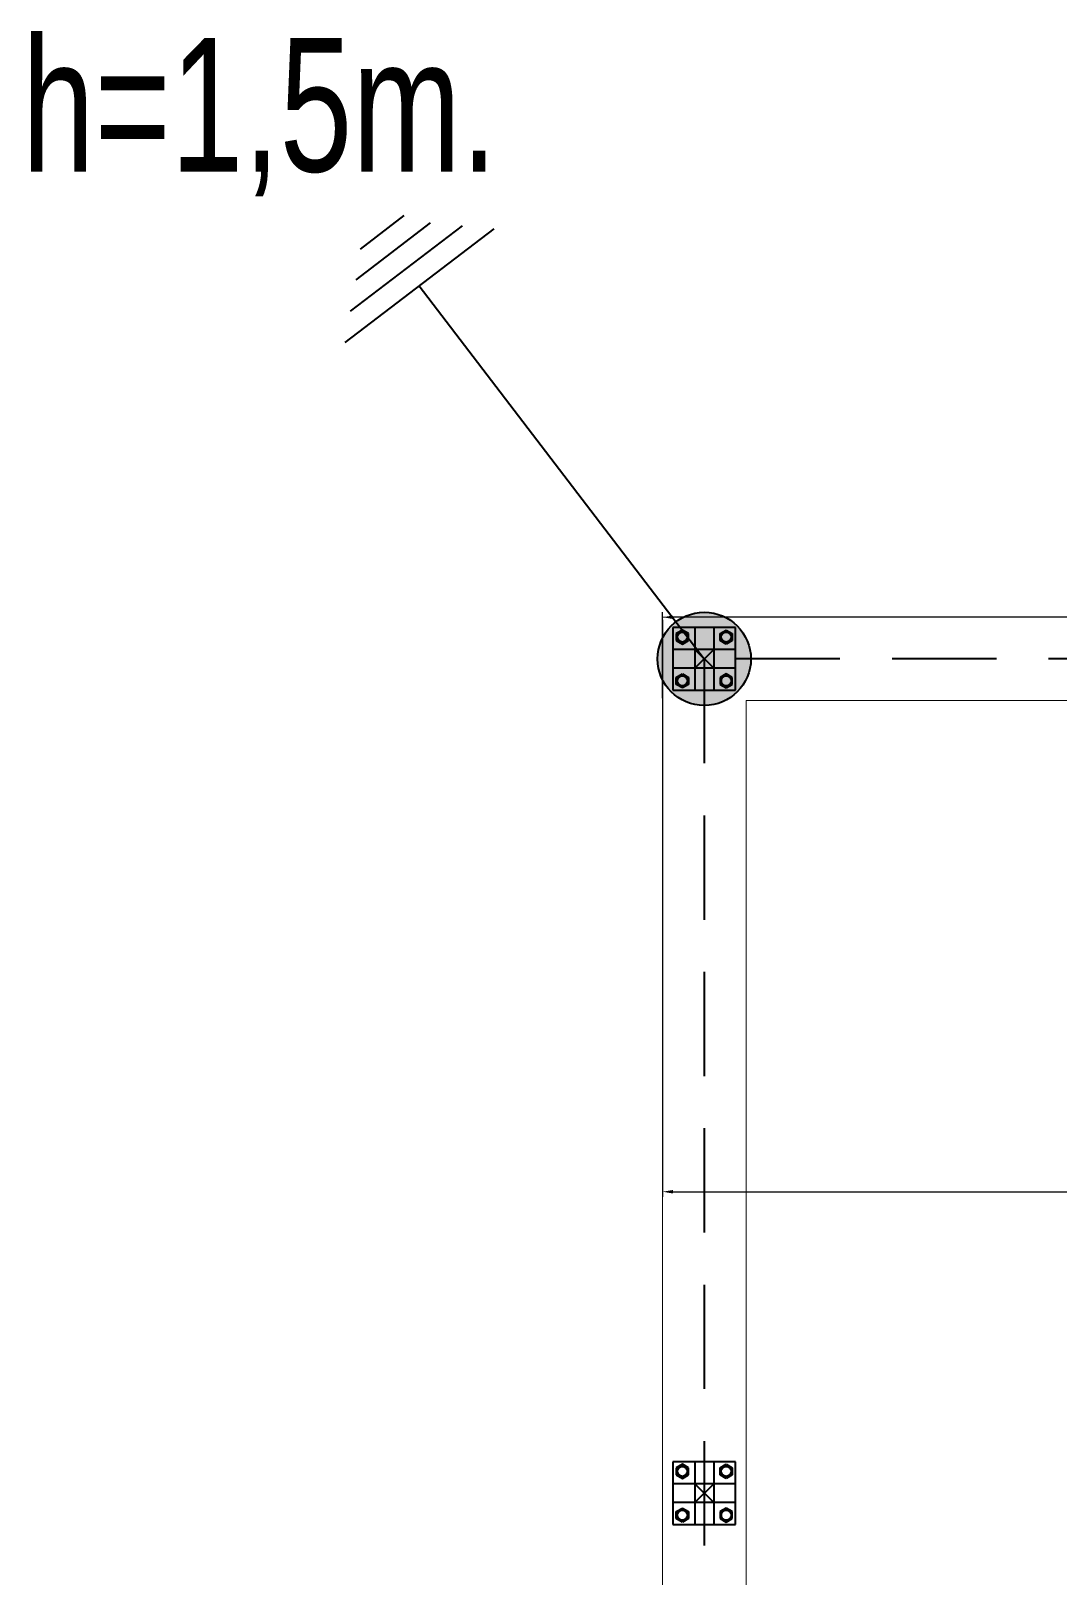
# Model space of a CAD drawing. Header units: millimetres. Extents: x -4521 to 20262, y 301 to 3092.
# Drawn here: x -801.8 to -555.5, y 1289.4 to 1660 of the extents above; entities that cross this region are included whole.
import ezdxf

# ---------------------------------------------------------------- set-up
doc = ezdxf.new("R2010")
doc.units = ezdxf.units.MM
doc.linetypes.add('DASHED', pattern=[0.75, 0.5, -0.25])
for name, color, linetype, lineweight in [('Mimari Plan', 70, 'Continuous', 20), ('Topraklama', 3, 'DASHED', 40), ('topraklama_ek', 6, 'Continuous', 40), ('topraklamaa', 3, 'Continuous', 40), ('u_genel', 4, 'Continuous', 25)]:
    doc.layers.add(name, color=color, linetype=linetype, lineweight=lineweight)
doc.styles.add('SELFCAD', font='arial.ttf', dxfattribs={"width": 0.7})
doc.styles.get("Standard").update_dxf_attribs({"font": 'arial.ttf'})
doc.dimstyles.new('ISO-25', dxfattribs={"dimtxt": 2.5, "dimasz": 2.5, "dimexe": 1.25, "dimexo": 0.625, "dimtad": 1, "dimtxsty": 'Standard', "dimcen": 2.5, "dimadec": 0, "dimazin": 0, "dimtfac": 1, "dimtmove": 0, "dimatfit": 3, "dimfxl": 1, "dimarcsym": 0})

# ---------------------------------------------------------------- blocks, each defined once
blk = doc.blocks.new('BAĞLANTI ELEMANI')
at = {"layer": 'topraklama_ek', "color": 2, "linetype": 'Continuous', "ltscale": 0.4}
for p, q in [((15, 15), (-15, 15)), ((-15, 15), (-15, -15)), ((-4.5, 15), (-4.5, -15)), ((4.5, 15), (4.5, -15)), ((15, -15), (15, 15)), ((-13.87, 10.5), (-12.18, 13.42)), ((-12.18, 7.58), (-13.87, 10.5)), ((-13.35, 10.5), (-11.92, 12.97)), ((-11.92, 8.03), (-13.35, 10.5)), ((-12.18, 13.42), (-8.82, 13.42)), ((-8.82, 7.58), (-12.18, 7.58)), ((-11.92, 12.97), (-9.08, 12.97)), ((-9.08, 8.03), (-11.92, 8.03)), ((-9.08, 12.97), (-7.65, 10.5)), ((-7.65, 10.5), (-9.08, 8.03)), ((-8.82, 13.42), (-7.13, 10.5)), ((-7.13, 10.5), (-8.82, 7.58)), ((8.82, 13.42), (7.13, 10.5)), ((7.13, 10.5), (8.82, 7.58)), ((9.08, 12.97), (7.65, 10.5)), ((7.65, 10.5), (9.08, 8.03)), ((12.18, 13.42), (8.82, 13.42)), ((8.82, 7.58), (12.18, 7.58)), ((11.92, 12.97), (9.08, 12.97)), ((9.08, 8.03), (11.92, 8.03)), ((13.35, 10.5), (11.92, 12.97)), ((11.92, 8.03), (13.35, 10.5)), ((13.87, 10.5), (12.18, 13.42)), ((12.18, 7.58), (13.87, 10.5)), ((-15, 4.5), (15, 4.5)), ((-4.5, -4.5), (4.5, 4.5)), ((4.5, -4.5), (-4.5, 4.5)), ((-15, -4.5), (15, -4.5)), ((-12.18, -7.58), (-13.87, -10.5)), ((-13.87, -10.5), (-12.18, -13.42)), ((-11.92, -8.03), (-13.35, -10.5)), ((-13.35, -10.5), (-11.92, -12.97)), ((-8.82, -7.58), (-12.18, -7.58)), ((-12.18, -13.42), (-8.82, -13.42)), ((-9.08, -8.03), (-11.92, -8.03)), ((-11.92, -12.97), (-9.08, -12.97)), ((-7.65, -10.5), (-9.08, -8.03)), ((-9.08, -12.97), (-7.65, -10.5)), ((-7.13, -10.5), (-8.82, -7.58)), ((-8.82, -13.42), (-7.13, -10.5)), ((7.13, -10.5), (8.82, -7.58)), ((8.82, -13.42), (7.13, -10.5)), ((7.65, -10.5), (9.08, -8.03)), ((9.08, -12.97), (7.65, -10.5)), ((8.82, -7.58), (12.18, -7.58)), ((12.18, -13.42), (8.82, -13.42)), ((9.08, -8.03), (11.92, -8.03)), ((11.92, -12.97), (9.08, -12.97)), ((11.92, -8.03), (13.35, -10.5)), ((13.35, -10.5), (11.92, -12.97)), ((12.18, -7.58), (13.87, -10.5)), ((13.87, -10.5), (12.18, -13.42)), ((-15, -15), (15, -15))]:
    blk.add_line(p, q, dxfattribs=at)
for centre in [(-10.5, 10.5), (10.5, 10.5), (-10.5, -10.5), (10.5, -10.5)]:
    blk.add_circle(centre, 2.4, dxfattribs=at)
blk = doc.blocks.new('toprak_cubuk')
at = {"layer": 'Topraklama', "linetype": 'Continuous', "ltscale": 13}
h = blk.add_hatch(color=1, dxfattribs=at)
h.paths.add_polyline_path([(0, -44.7), (0, 0), (0, 44.7, -1)])
h.paths.add_polyline_path([(0, 44.7), (0, 0), (0, -44.7, -1)])
at = {"layer": 'Topraklama', "color": 1, "linetype": 'Continuous', "ltscale": 13}
for p, q in [((0, -450.2), (0, 0)), ((-90, -450.2), (90, -450.2)), ((-90, -450.2), (90, -450.2)), ((-67.5, -471), (67.5, -471)), ((-67.5, -471), (67.5, -471)), ((-45, -491.8), (45, -491.8)), ((-45, -491.8), (45, -491.8)), ((-29, -512.6), (23.9, -512.6))]:
    blk.add_line(p, q, dxfattribs=at)
blk.add_circle((0, 0), 44.7, dxfattribs=at)
blk = doc.blocks.new('*D61')
at = {"color": 0, "lineweight": -2, "transparency": 16777216}
for p, q in [((-650.48, 1518.82), (-650.48, 1380.48)), ((249.52, 1518.82), (249.52, 1380.48)), ((-647.98, 1381.73), (247.02, 1381.73))]:
    blk.add_line(p, q, dxfattribs=at)
at = {"color": 0, "transparency": 16777216}
for points in [[(-647.98, 1382.14), (-647.98, 1381.31), (-650.48, 1381.73)], [(247.02, 1382.14), (247.02, 1381.31), (249.52, 1381.73)]]:
    blk.add_solid(points, dxfattribs=at)
at = {"layer": 'Defpoints', "color": 0, "transparency": 16777216}
for p in [(-650.48, 1519.45), (249.52, 1519.45), (249.52, 1381.73)]:
    blk.add_point(p, dxfattribs=at)
at = {"color": 0, "transparency": 16777216, "insert": (-200.48, 1383.63), "char_height": 2.5, "attachment_point": 5}
blk.add_mtext('900', dxfattribs=at)
blk = doc.blocks.new('*D63')
at = {"layer": 'Defpoints', "color": 0, "transparency": 16777216}
for p in [(-650.48, 1519.45), (-650.48, 1499.45), (-260.48, 1499.45)]:
    blk.add_point(p, dxfattribs=at)
at = {"layer": 'topraklamaa', "color": 0, "lineweight": -2, "transparency": 16777216}
for p, q in [((-650.48, 1500.07), (-650.48, 1520.7)), ((-260.48, 1500.07), (-260.48, 1520.7)), ((-262.98, 1519.45), (-647.98, 1519.45))]:
    blk.add_line(p, q, dxfattribs=at)
at = {"layer": 'topraklamaa', "color": 0, "transparency": 16777216}
for points in [[(-647.98, 1519.86), (-647.98, 1519.03), (-650.48, 1519.45)], [(-262.98, 1519.86), (-262.98, 1519.03), (-260.48, 1519.45)]]:
    blk.add_solid(points, dxfattribs=at)
at = {"layer": 'topraklamaa', "color": 0, "transparency": 16777216, "insert": (-455.48, 1521.35), "char_height": 2.5, "attachment_point": 5}
blk.add_mtext('390', dxfattribs=at)

msp = doc.modelspace()

# ---------------------------------------------------------------- linework, layer by layer
at = {"layer": 'Mimari Plan'}
for points in [[(229.523, 1063.055), (229.523, 1639.448), (-260.477, 1639.448), (-260.477, 1499.448), (-630.477, 1499.448), (-630.477, 979.448), (-260.477, 979.448), (-260.477, 935.398), (-260.477, 829.448), (-30.477, 829.448), (229.523, 829.448), (229.523, 933.839), (229.523, 1079.448)], [(-280.477, 1629.448), (-280.477, 1519.448), (-650.477, 1519.448), (-650.477, 959.448), (-280.477, 959.448)]]:
    msp.add_lwpolyline(points, dxfattribs=at)
at = {"layer": 'Topraklama', "linetype": 'DASHED', "ltscale": 50}
msp.add_lwpolyline([(-270.477, 1629.448), (-270.477, 1509.448), (-640.477, 1509.448), (-640.477, 969.448), (-280.477, 969.448), (-270.555, 969.448), (-270.477, 959.448), (-270.477, 819.448), (239.523, 819.448), (239.523, 1649.448), (-270.477, 1649.448)], close=True, dxfattribs=at)

# ---------------------------------------------------------------- block references
at = {"layer": 'Topraklama', "xscale": 0.25, "yscale": 0.25, "zscale": 0.25, "rotation": 217.3499412435664}
msp.add_blockref('toprak_cubuk', (-640.477, 1509.448), dxfattribs=at)
at = {"layer": 'topraklama_ek', "color": 2, "linetype": 'Continuous', "ltscale": 0.4, "xscale": 0.5, "yscale": 0.5, "zscale": 0.5, "rotation": 270}
for p in [(-640.477, 1509.448), (-640.477, 1309.448)]:
    msp.add_blockref('BAĞLANTI ELEMANI', p, dxfattribs=at)

# ---------------------------------------------------------------- texts
at = {"layer": 'u_genel', "style": 'SELFCAD', "width": 0.7}
msp.add_text('h=1,5m.', height=32, dxfattribs=at).set_placement((-803.992, 1626.294))

# ---------------------------------------------------------------- dimensions: what is measured, and where the dimension line sits
dim = msp.add_linear_dim(base=(249.523, 1381.728), p1=(-650.477, 1519.448), p2=(249.523, 1519.448), dimstyle='ISO-25')
dim.commit()
dim.dimension.update_dxf_attribs({"geometry": '*D61', "text_midpoint": (-200.477, 1383.63)})
at = {"layer": 'topraklamaa'}
dim = msp.add_linear_dim(base=(-650.477, 1519.448), p1=(-260.477, 1499.448), p2=(-650.477, 1499.448), dimstyle='ISO-25', dxfattribs=at)
dim.commit()
dim.dimension.update_dxf_attribs({"geometry": '*D63', "text_midpoint": (-455.477, 1521.35)})

doc.saveas('drawing.dxf')
